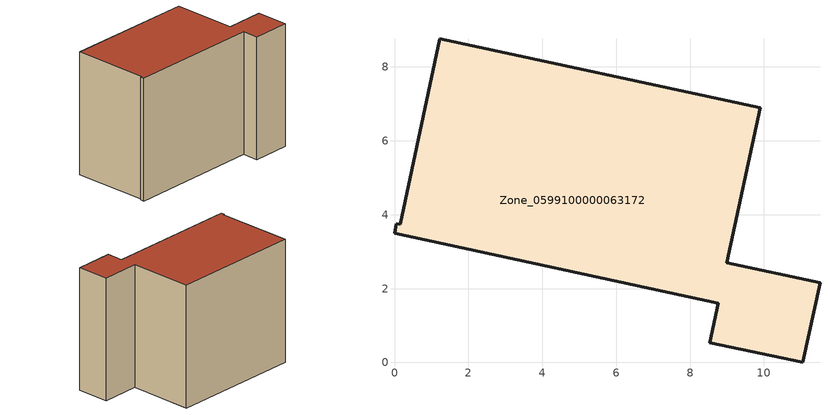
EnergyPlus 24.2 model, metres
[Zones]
Zone_0599100000063172
 floor ground (C_G): 0,3.5 0.05,3.75 0.15,3.74 1.23,8.77 9.9,6.89 9,2.7 11.52,2.16 11.05,0 8.53,0.54 8.77,1.61 z0
 wall outside (C_F): 8.77,1.61 8.53,0.54 11.05,0 11.52,2.16 9,2.7 9.9,6.89 1.23,8.77 0.15,3.74 0.05,3.75 0,3.5 8.77,1.61 z0:8.28
 roof outside (C_R): 0,3.5 8.77,1.61 8.53,0.54 11.05,0 11.52,2.16 9,2.7 9.9,6.89 1.23,8.77 0.15,3.74 0.05,3.75 z8.28
[BUILDING]
Pand.0599100000063172: North Axis=0; Terrain=City; Loads Convergence Tolerance Value=0.04; Temperature Convergence Tolerance Value=0.4; Solar Distribution=FullExterior; Maximum Number of Warmup Days=25; Minimum Number of Warmup Days=1
[Site:Location]
Rotterdam.The.Hague.AP_ZH_NLD Design_Conditions: Latitude=51.96; Longitude=4.45; Time Zone=1; Elevation=-4.5
[SITE:GROUNDTEMPERATURE:BUILDINGSURFACE]
18, 18, 18, 18, 18, 18, 18, 18, 18, 18, 18, 18
[MATERIAL] Thermal Absorptance=0.9; Solar Absorptance=0.7; Visible Absorptance=0.7
Name | Roughness | Thickness | Conductivity | Density | Specific Heat
G.TI.1975-1991 | MediumSmooth | 0.15 | 0.288461 | 540 | 1210
F.TI.1975-1991 | Rough | 0.3 | 0.230769 | 1920 | 840
R.TI.1975-1991 | MediumRough | 0.2 | 0.153846 | 1500 | 1000
[CONSTRUCTION]
C_G: G.TI.1975-1991
C_F: F.TI.1975-1991
C_R: R.TI.1975-1991
[ZONE]
Zone_0599100000063172: Type=1; Multiplier=1; Ceiling Height=Autocalculate; Volume=Autocalculate; Floor Area=autocalculate; Part of Total Floor Area=Yes
[ZONEINFILTRATION:DESIGNFLOWRATE]
Infil_Zone_0599100000063172: Zone or ZoneList or Space or SpaceList=Zone_0599100000063172; Schedule=AlwaysOn; Design Flow Rate Calculation Method=Flow/Area; Flow Rate per Floor Area=0.003; Constant Term Coefficient=1; Temperature Term Coefficient=0; Velocity Term Coefficient=0; Velocity Squared Term Coefficient=0
[HVACTEMPLATE:ZONE:IDEALLOADSAIRSYSTEM]
Zone_0599100000063172: Maximum Heating Supply Air Temperature=50; Minimum Cooling Supply Air Temperature=13; Maximum Heating Supply Air Humidity Ratio=0.0156; Minimum Cooling Supply Air Humidity Ratio=0.0077; Heating Limit=NoLimit; Cooling Limit=NoLimit; Dehumidification Control Type=ConstantSensibleHeatRatio; Cooling Sensible Heat Ratio=0.7; Dehumidification Setpoint=60; Humidification Control Type=None; Humidification Setpoint=30; Outdoor Air Method=None; Outdoor Air Flow Rate per Person=0.00944; Outdoor Air Flow Rate per Zone Floor Area=0; Outdoor Air Flow Rate per Zone=0; Demand Controlled Ventilation Type=None; Outdoor Air Economizer Type=NoEconomizer; Heat Recovery Type=None; Sensible Heat Recovery Effectiveness=0.7; Latent Heat Recovery Effectiveness=0.65
[ZONECONTROL:THERMOSTAT]
ThermostatControl_Zone_0599100000063172: Zone or ZoneList=Zone_0599100000063172; Control Type Schedule=DualSetpointControlType; Control 1=Thermostat_Zone_0599100000063172; Temperature Difference Between Cutout And Setpoint=0
[THERMOSTATSETPOINT:DUALSETPOINT]
Thermostat_Zone_0599100000063172: Heating Setpoint Temperature Schedule=HeatingSetpoint_Zone_0599100000063172; Cooling Setpoint Temperature Schedule=CoolingSetpoint_Zone_0599100000063172
[SCHEDULE:COMPACT]
HeatingSetpoint_Zone_0599100000063172: Through: 12/31, For: AllDays, Until: 24:00, 21
CoolingSetpoint_Zone_0599100000063172: Through: 12/31, For: AllDays, Until: 24:00, 24
DualSetpointControlType: Through: 12/31, For: AllDays, Until: 24:00, 4
AlwaysOn: Through: 12/31, For: AllDays, Until: 24:00, 1
